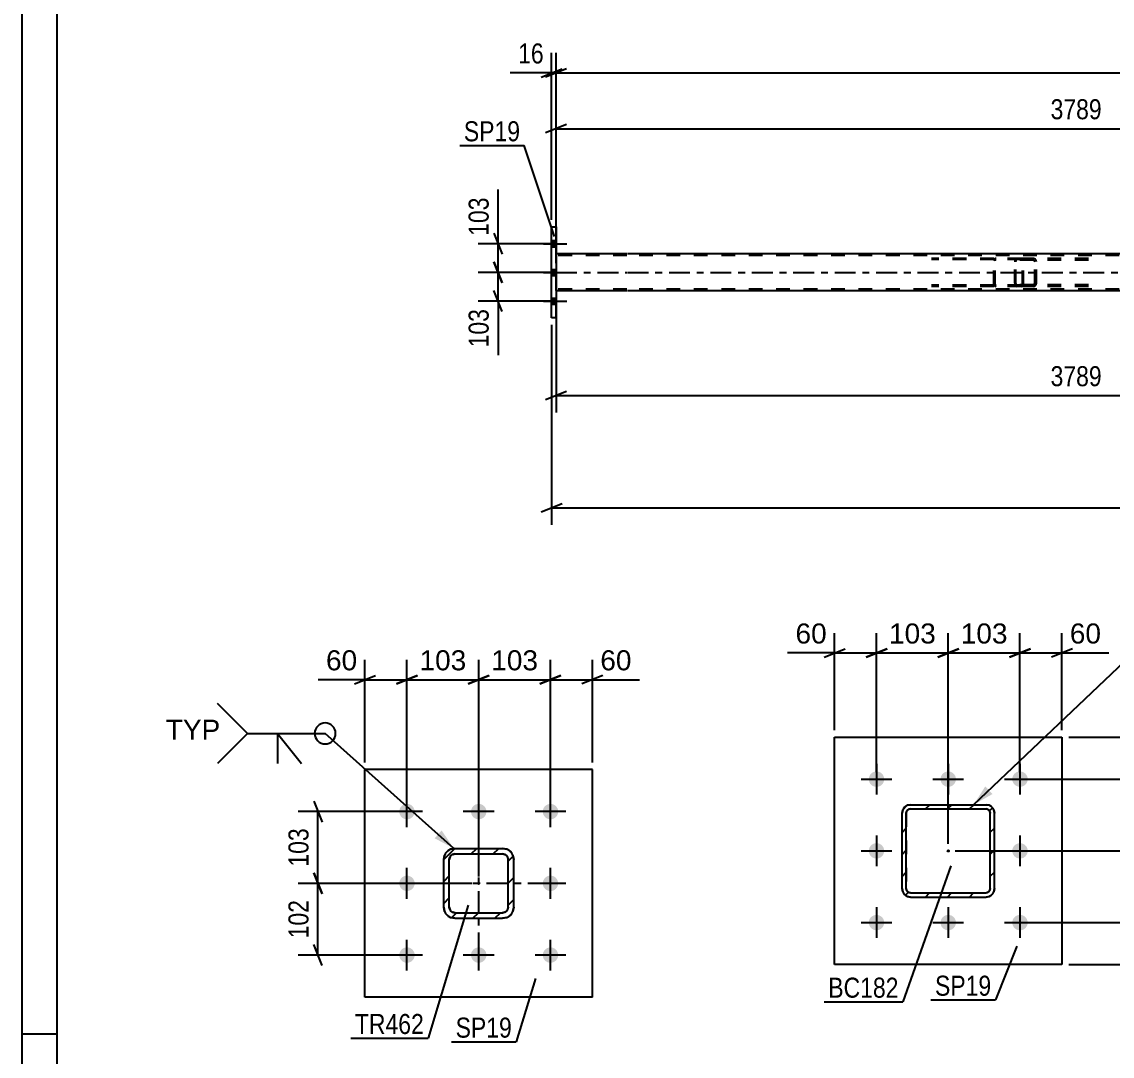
# Model space of a CAD drawing. Header units: millimetres. Extents: x 0 to 841, y 0 to 594.
# Drawn here: x 0 to 155.8, y 145.9 to 293.7 of the extents above; entities that cross this region are included whole.
import ezdxf

# ---------------------------------------------------------------- set-up
doc = ezdxf.new("R2010")
doc.units = ezdxf.units.MM
doc.linetypes.add('DXK_LINE_DOT2', pattern=[3.9198, 1.9599, -1.9599])
doc.linetypes.add('DXK_LINE_DOT3', pattern=[5.9187, 2.979, -0.9799, 0.9799, -0.9799])
doc.styles.add('Arial', font='ARIAL.TTF', dxfattribs={"height": 0.2})
doc.styles.add('Arial Narrow', font='ARIALN.TTF', dxfattribs={"height": 0.2})

# ---------------------------------------------------------------- blocks, each defined once
blk = doc.blocks.new('Unknown-814761001-1137')
at = {"color": 5, "linetype": 'Continuous'}
for p, q in [((0, 594), (0, 0)), ((5, 589), (5, 5)), ((5, 149), (0, 149))]:
    blk.add_line(p, q, dxfattribs=at)
blk = doc.blocks.new('Part-814761001-5898 - 5785')
at = {"color": 2, "linetype": 'Continuous'}
for p, q in [((116.11, 158.96), (116.11, 191.46)), ((116.11, 191.46), (148.61, 191.46)), ((148.61, 191.46), (148.61, 158.96)), ((148.61, 158.96), (116.11, 158.96))]:
    blk.add_line(p, q, dxfattribs=at)
blk = doc.blocks.new('Part-814761001-5799 - 5785')
at = {"linetype": 'Continuous'}
h = blk.add_hatch(dxfattribs=at)
h.set_pattern_fill('', scale=0.7, style=0, pattern_type=0)
h.set_pattern_definition([(45, (126.499, 181.7193), (-1.57154, 1.57154), [])])
h.paths.add_polyline_path([(126.96, 181.81), (126.5, 181.72), (126.11, 181.46), (125.85, 181.07), (125.76, 180.61), (125.76, 169.81), (125.85, 169.35), (126.11, 168.96), (126.5, 168.7), (126.96, 168.61), (137.76, 168.61), (138.22, 168.7), (138.61, 168.96), (138.87, 169.35), (138.96, 169.81), (138.96, 180.61), (138.87, 181.07), (138.61, 181.46), (138.22, 181.72), (137.76, 181.81)])
h.paths.add_polyline_path([(137.76, 181.21), (137.99, 181.16), (138.18, 181.03), (138.31, 180.84), (138.36, 180.61), (138.36, 169.81), (138.31, 169.58), (138.18, 169.39), (137.99, 169.26), (137.76, 169.21), (126.96, 169.21), (126.73, 169.26), (126.53, 169.39), (126.4, 169.58), (126.36, 169.81), (126.36, 180.61), (126.4, 180.84), (126.53, 181.03), (126.73, 181.16), (126.96, 181.21)])
blk.add_hatch(color=246, dxfattribs=at).paths.add_polyline_path([(132.36, 175.11, -1), (132.36, 175.31, -1)])
at = {"color": 7, "linetype": 'DXK_LINE_DOT2'}
for p, q in [((125.76, 180.61), (125.85, 181.07)), ((126.4, 180.84), (126.36, 180.61)), ((126.53, 181.03), (126.4, 180.84)), ((126.5, 181.72), (126.96, 181.81)), ((126.73, 181.16), (126.53, 181.03)), ((126.96, 181.21), (126.73, 181.16)), ((126.96, 181.81), (137.76, 181.81)), ((126.96, 181.21), (137.76, 181.21)), ((137.76, 181.81), (138.22, 181.72)), ((137.99, 181.16), (137.76, 181.21)), ((138.18, 181.03), (137.99, 181.16)), ((138.31, 180.84), (138.18, 181.03)), ((138.36, 180.61), (138.31, 180.84)), ((138.87, 181.07), (138.96, 180.61)), ((125.76, 169.81), (125.76, 180.61)), ((126.36, 180.61), (126.36, 169.81)), ((138.36, 169.81), (138.36, 180.61)), ((138.96, 169.81), (138.96, 180.61)), ((125.85, 169.35), (125.76, 169.81)), ((126.36, 169.81), (126.4, 169.58)), ((138.31, 169.58), (138.36, 169.81)), ((138.96, 169.81), (138.87, 169.35)), ((126.4, 169.58), (126.53, 169.39)), ((126.96, 168.61), (126.5, 168.7)), ((126.53, 169.39), (126.73, 169.26)), ((126.73, 169.26), (126.96, 169.21)), ((126.96, 169.21), (137.76, 169.21)), ((126.96, 168.61), (137.76, 168.61)), ((137.76, 169.21), (137.99, 169.26)), ((138.22, 168.7), (137.76, 168.61)), ((137.99, 169.26), (138.18, 169.39)), ((138.18, 169.39), (138.31, 169.58))]:
    blk.add_line(p, q, dxfattribs=at)
at = {"color": 2, "linetype": 'Continuous'}
for p, q in [((125.85, 181.07), (125.76, 180.61)), ((126.36, 180.61), (126.4, 180.84)), ((126.4, 180.84), (126.53, 181.03)), ((126.96, 181.81), (126.5, 181.72)), ((126.53, 181.03), (126.73, 181.16)), ((126.73, 181.16), (126.96, 181.21)), ((126.96, 181.81), (137.76, 181.81)), ((126.96, 181.21), (137.76, 181.21)), ((138.22, 181.72), (137.76, 181.81)), ((137.76, 181.21), (137.99, 181.16)), ((137.99, 181.16), (138.18, 181.03)), ((138.18, 181.03), (138.31, 180.84)), ((138.31, 180.84), (138.36, 180.61)), ((138.96, 180.61), (138.87, 181.07)), ((125.76, 169.81), (125.76, 180.61)), ((126.36, 169.81), (126.36, 180.61)), ((138.36, 169.81), (138.36, 180.61)), ((138.96, 169.81), (138.96, 180.61)), ((125.76, 169.81), (125.85, 169.35)), ((126.4, 169.58), (126.36, 169.81)), ((138.36, 169.81), (138.31, 169.58)), ((138.87, 169.35), (138.96, 169.81)), ((126.53, 169.39), (126.4, 169.58)), ((126.5, 168.7), (126.96, 168.61)), ((126.73, 169.26), (126.53, 169.39)), ((126.96, 169.21), (126.73, 169.26)), ((126.96, 169.21), (137.76, 169.21)), ((126.96, 168.61), (137.76, 168.61)), ((137.99, 169.26), (137.76, 169.21)), ((137.76, 168.61), (138.22, 168.7)), ((138.18, 169.39), (137.99, 169.26)), ((138.31, 169.58), (138.18, 169.39))]:
    blk.add_line(p, q, dxfattribs=at)
at = {"color": 7, "linetype": 'DXK_LINE_DOT3'}
blk.add_line((132.36, 175.21), (132.36, 175.21), dxfattribs=at)
at = {"color": 246, "linetype": 'DXK_LINE_DOT2'}
blk.add_line((132.36, 175.21), (132.36, 175.21), dxfattribs=at)
at = {"color": 246, "linetype": 'Continuous'}
blk.add_circle((132.36, 175.21), 0.1, dxfattribs=at)
at = {"color": 7, "linetype": 'DXK_LINE_DOT2'}
for centre, start, end in [((126.96, 180.61), 112.5, 157.5), ((137.76, 180.61), 22.5, 67.5), ((126.96, 169.81), 202.5, 247.5), ((137.76, 169.81), 292.5, 337.5)]:
    blk.add_arc(centre, 1.2, start, end, dxfattribs=at)
at = {"color": 2, "linetype": 'Continuous'}
for centre, start, end in [((126.96, 180.61), 112.5, 157.5), ((137.76, 180.61), 22.5, 67.5), ((126.96, 169.81), 202.5, 247.5), ((137.76, 169.81), 292.5, 337.5)]:
    blk.add_arc(centre, 1.2, start, end, dxfattribs=at)
blk = doc.blocks.new('Bolt-814761001-5791 - 5785')
at = {"linetype": 'Continuous'}
for points in [[(122.11, 186.56, -1), (122.11, 184.36, -1)], [(132.36, 186.56, -1), (132.36, 184.36, -1)], [(142.61, 186.56, -1), (142.61, 184.36, -1)], [(122.11, 176.31, -1), (122.11, 174.11, -1)], [(142.61, 176.31, -1), (142.61, 174.11, -1)], [(122.11, 166.06, -1), (122.11, 163.86, -1)], [(132.36, 166.06, -1), (132.36, 163.86, -1)], [(142.61, 166.06, -1), (142.61, 163.86, -1)]]:
    blk.add_hatch(color=1, dxfattribs=at).paths.add_polyline_path(points)
at = {"color": 1, "linetype": 'Continuous'}
for p, q in [((122.11, 187.66), (122.11, 183.26)), ((132.36, 187.66), (132.36, 183.26)), ((142.61, 187.66), (142.61, 183.26)), ((119.91, 185.46), (124.31, 185.46)), ((130.16, 185.46), (134.56, 185.46)), ((140.41, 185.46), (144.81, 185.46)), ((122.11, 177.41), (122.11, 173.01)), ((142.61, 177.41), (142.61, 173.01)), ((119.91, 175.21), (124.31, 175.21)), ((140.41, 175.21), (144.81, 175.21)), ((122.11, 167.16), (122.11, 162.76)), ((132.36, 167.16), (132.36, 162.76)), ((142.61, 167.16), (142.61, 162.76)), ((119.91, 164.96), (124.31, 164.96)), ((130.16, 164.96), (134.56, 164.96)), ((140.41, 164.96), (144.81, 164.96))]:
    blk.add_line(p, q, dxfattribs=at)
blk = doc.blocks.new('Part-814761001-4959 - 4920')
at = {"color": 2, "linetype": 'Continuous'}
for p, q in [((75.69, 251.37), (75.69, 264.37)), ((75.69, 264.37), (76.33, 264.37)), ((76.33, 264.37), (76.33, 251.37)), ((76.33, 251.37), (75.69, 251.37))]:
    blk.add_line(p, q, dxfattribs=at)
at = {"color": 7, "linetype": 'DXK_LINE_DOT2'}
for p, q in [((75.69, 251.37), (75.69, 264.37)), ((76.33, 251.37), (76.33, 264.37))]:
    blk.add_line(p, q, dxfattribs=at)
blk = doc.blocks.new('Part-814761001-4960 - 4920')
at = {"color": 7, "linetype": 'DXK_LINE_DOT2'}
for p, q in [((142.79, 259.87), (129.95, 259.87)), ((142.79, 259.71), (129.95, 259.71)), ((138.9, 259.67), (138.87, 259.55)), ((138.87, 256.19), (138.87, 259.55)), ((139.04, 259.55), (139.06, 259.61)), ((139.04, 256.19), (139.04, 259.55)), ((139.06, 259.61), (139.09, 259.66)), ((139.21, 259.87), (139.08, 259.85)), ((139.09, 259.66), (139.15, 259.7)), ((139.15, 259.7), (139.21, 259.71)), ((142.92, 259.85), (142.79, 259.87)), ((142.79, 259.71), (142.85, 259.7)), ((142.85, 259.7), (142.91, 259.66)), ((142.91, 259.66), (142.95, 259.61)), ((142.95, 259.61), (142.96, 259.55)), ((142.96, 256.19), (142.96, 259.55)), ((143.13, 259.55), (143.1, 259.67)), ((143.13, 256.19), (143.13, 259.55)), ((142.79, 256.03), (129.95, 256.03)), ((142.79, 255.87), (129.95, 255.87)), ((138.87, 256.19), (138.9, 256.07)), ((139.06, 256.13), (139.04, 256.19)), ((139.09, 256.08), (139.06, 256.13)), ((139.08, 255.9), (139.21, 255.87)), ((139.15, 256.04), (139.09, 256.08)), ((139.21, 256.03), (139.15, 256.04)), ((142.85, 256.04), (142.79, 256.03)), ((142.79, 255.87), (142.92, 255.9)), ((142.91, 256.08), (142.85, 256.04)), ((142.95, 256.13), (142.91, 256.08)), ((142.96, 256.19), (142.95, 256.13)), ((143.1, 256.07), (143.13, 256.19))]:
    blk.add_line(p, q, dxfattribs=at)
for centre, start, end in [((139.2, 259.54), 110.7583, 155.68), ((142.8, 259.54), 24.32, 69.2417), ((139.2, 256.21), 204.32, 249.2417), ((142.8, 256.21), 290.7583, 335.68)]:
    blk.add_arc(centre, 0.331, start, end, dxfattribs=at)
blk = doc.blocks.new('Part-814761001-4965 - 4920')
at = {"color": 7, "linetype": 'DXK_LINE_DOT2'}
for p, q in [((141.89, 259.58), (141.87, 259.39)), ((141.87, 256.35), (141.87, 259.39)), ((141.95, 259.73), (141.89, 259.58)), ((142.03, 259.83), (141.95, 259.73)), ((142, 259.39), (142.01, 259.48)), ((142, 256.35), (142, 259.39)), ((142.01, 259.48), (142.04, 259.56)), ((142.14, 259.87), (142.03, 259.83)), ((142.04, 259.56), (142.09, 259.61)), ((142.09, 259.61), (142.14, 259.63)), ((152.41, 259.87), (142.14, 259.87)), ((152.41, 259.63), (142.14, 259.63)), ((143.13, 259.63), (143.13, 259.87)), ((144.66, 259.83), (144.47, 259.87)), ((144.47, 259.63), (144.57, 259.61)), ((144.57, 259.61), (144.65, 259.56)), ((144.65, 259.56), (144.7, 259.48)), ((144.7, 259.48), (144.72, 259.39)), ((144.72, 256.35), (144.72, 259.39)), ((144.97, 259.39), (144.94, 259.58)), ((144.97, 256.35), (144.97, 259.39)), ((141.87, 256.35), (141.89, 256.17)), ((141.89, 256.17), (141.95, 256.01)), ((141.95, 256.01), (142.03, 255.91)), ((142.01, 256.26), (142, 256.35)), ((142.04, 256.18), (142.01, 256.26)), ((142.03, 255.91), (142.14, 255.87)), ((142.09, 256.13), (142.04, 256.18)), ((142.14, 256.11), (142.09, 256.13)), ((152.41, 256.11), (142.14, 256.11)), ((152.41, 255.87), (142.14, 255.87)), ((143.13, 255.87), (143.13, 256.11)), ((144.57, 256.13), (144.47, 256.11)), ((144.47, 255.87), (144.66, 255.91)), ((144.65, 256.18), (144.57, 256.13)), ((144.7, 256.26), (144.65, 256.18)), ((144.72, 256.35), (144.7, 256.26)), ((144.94, 256.17), (144.97, 256.35))]:
    blk.add_line(p, q, dxfattribs=at)
for centre, start, end in [((144.49, 259.38), 23.8494, 68.8059), ((144.49, 256.37), 291.1941, 336.1506)]:
    blk.add_arc(centre, 0.492, start, end, dxfattribs=at)
blk = doc.blocks.new('Part-814761001-4971 - 4920')
at = {"color": 2, "linetype": 'Continuous'}
for p, q in [((86.45, 260.51), (76.33, 260.51)), ((224.15, 260.51), (86.55, 260.51)), ((86.45, 255.23), (76.33, 255.23)), ((224.15, 255.23), (86.55, 255.23))]:
    blk.add_line(p, q, dxfattribs=at)
at = {"color": 7, "linetype": 'DXK_LINE_DOT2'}
for p, q in [((76.33, 260.51), (76.33, 255.23)), ((86.45, 260.27), (76.33, 260.27)), ((748.67, 260.27), (86.55, 260.27)), ((86.45, 255.47), (76.33, 255.47)), ((748.67, 255.47), (86.55, 255.47))]:
    blk.add_line(p, q, dxfattribs=at)
at = {"color": 7, "linetype": 'DXK_LINE_DOT3'}
for p, q in [((76.33, 257.87), (86.45, 257.87)), ((86.55, 257.87), (748.67, 257.87))]:
    blk.add_line(p, q, dxfattribs=at)
blk = doc.blocks.new('Bolt-814761001-4972 - 4920')
at = {"linetype": 'Continuous'}
for points in [[(75.69, 262.41), (75.69, 261.53), (76.33, 261.53), (76.33, 262.41)], [(75.69, 262.41), (75.69, 261.53), (76.33, 261.53), (76.33, 262.41)], [(75.69, 262.41), (75.69, 261.53), (76.33, 261.53), (76.33, 262.41)], [(75.69, 258.31), (75.69, 257.43), (76.33, 257.43), (76.33, 258.31)], [(75.69, 258.31), (75.69, 257.43), (76.33, 257.43), (76.33, 258.31)], [(75.69, 254.21), (75.69, 253.33), (76.33, 253.33), (76.33, 254.21)], [(75.69, 254.21), (75.69, 253.33), (76.33, 253.33), (76.33, 254.21)], [(75.69, 254.21), (75.69, 253.33), (76.33, 253.33), (76.33, 254.21)]]:
    blk.add_hatch(color=1, dxfattribs=at).paths.add_polyline_path(points)
at = {"color": 1, "linetype": 'Continuous'}
for p, q in [((74.53, 261.97), (77.85, 261.97)), ((74.53, 261.97), (77.85, 261.97)), ((74.53, 261.97), (77.85, 261.97)), ((75.69, 262.41), (76.33, 262.41)), ((75.69, 262.41), (76.33, 262.41)), ((75.69, 262.41), (76.33, 262.41)), ((75.69, 261.53), (76.33, 261.53)), ((75.69, 261.53), (76.33, 261.53)), ((75.69, 261.53), (76.33, 261.53)), ((74.53, 257.87), (77.85, 257.87)), ((74.53, 257.87), (77.85, 257.87)), ((75.69, 258.31), (76.33, 258.31)), ((75.69, 258.31), (76.33, 258.31)), ((75.69, 257.43), (76.33, 257.43)), ((75.69, 257.43), (76.33, 257.43)), ((75.69, 254.21), (76.33, 254.21)), ((75.69, 254.21), (76.33, 254.21)), ((75.69, 254.21), (76.33, 254.21)), ((74.53, 253.77), (77.85, 253.77)), ((74.53, 253.77), (77.85, 253.77)), ((74.53, 253.77), (77.85, 253.77)), ((75.69, 253.33), (76.33, 253.33)), ((75.69, 253.33), (76.33, 253.33)), ((75.69, 253.33), (76.33, 253.33))]:
    blk.add_line(p, q, dxfattribs=at)
blk = doc.blocks.new('Bolt-814761001-5576 - 5475')
at = {"linetype": 'Continuous'}
for points in [[(55.03, 179.72, -1), (55.03, 181.92, -1)], [(65.28, 179.72, -1), (65.28, 181.92, -1)], [(75.53, 179.72, -1), (75.53, 181.92, -1)], [(55.03, 169.47, -1), (55.03, 171.67, -1)], [(75.53, 169.47, -1), (75.53, 171.67, -1)], [(55.03, 159.22, -1), (55.03, 161.42, -1)], [(65.28, 159.22, -1), (65.28, 161.42, -1)], [(75.53, 159.22, -1), (75.53, 161.42, -1)]]:
    blk.add_hatch(color=1, dxfattribs=at).paths.add_polyline_path(points)
at = {"color": 1, "linetype": 'Continuous'}
for p, q in [((55.03, 178.62), (55.03, 183.02)), ((65.28, 178.62), (65.28, 183.02)), ((75.53, 178.62), (75.53, 183.02)), ((57.23, 180.82), (52.83, 180.82)), ((67.48, 180.82), (63.08, 180.82)), ((77.73, 180.82), (73.33, 180.82)), ((55.03, 168.37), (55.03, 172.77)), ((75.53, 168.37), (75.53, 172.77)), ((57.23, 170.57), (52.83, 170.57)), ((77.73, 170.57), (73.33, 170.57)), ((55.03, 158.12), (55.03, 162.52)), ((65.28, 158.12), (65.28, 162.52)), ((75.53, 158.12), (75.53, 162.52)), ((57.23, 160.32), (52.83, 160.32)), ((67.48, 160.32), (63.08, 160.32)), ((77.73, 160.32), (73.33, 160.32))]:
    blk.add_line(p, q, dxfattribs=at)
blk = doc.blocks.new('Part-814761001-5613 - 5475')
at = {"linetype": 'Continuous'}
h = blk.add_hatch(dxfattribs=at)
h.set_pattern_fill('', scale=0.7, style=0, pattern_type=0)
h.set_pattern_definition([(45, (61.8792, 175.5722), (-1.57154, 1.57154), [])])
h.paths.add_polyline_path([(68.68, 175.57), (61.88, 175.57), (61.27, 175.45), (60.75, 175.1), (60.4, 174.58), (60.28, 173.97), (60.28, 167.17), (60.4, 166.56), (60.75, 166.04), (61.27, 165.69), (61.88, 165.57), (68.68, 165.57), (69.29, 165.69), (69.81, 166.04), (70.16, 166.56), (70.28, 167.17), (70.28, 173.97), (70.16, 174.58), (69.81, 175.1), (69.29, 175.45)])
h.paths.add_polyline_path([(69.42, 174.28), (69.48, 173.97), (69.48, 167.17), (69.42, 166.87), (69.24, 166.61), (68.99, 166.43), (68.68, 166.37), (61.88, 166.37), (61.57, 166.43), (61.31, 166.61), (61.14, 166.87), (61.08, 167.17), (61.08, 173.97), (61.14, 174.28), (61.31, 174.54), (61.57, 174.71), (61.88, 174.77), (68.68, 174.77), (68.99, 174.71), (69.24, 174.54)])
blk.add_hatch(color=30, dxfattribs=at).paths.add_polyline_path([(65.28, 170.47, -1), (65.28, 170.67, -1)])
at = {"color": 7, "linetype": 'DXK_LINE_DOT3'}
for p, q in [((65.28, 160.57), (65.28, 180.57)), ((75.28, 170.57), (55.28, 170.57))]:
    blk.add_line(p, q, dxfattribs=at)
at = {"color": 7, "linetype": 'DXK_LINE_DOT2'}
for p, q in [((60.28, 173.97), (60.4, 174.58)), ((61.27, 175.45), (61.88, 175.57)), ((61.88, 174.77), (61.57, 174.71)), ((61.88, 175.57), (68.68, 175.57)), ((61.88, 174.77), (68.68, 174.77)), ((68.68, 175.57), (69.29, 175.45)), ((68.99, 174.71), (68.68, 174.77)), ((70.16, 174.58), (70.28, 173.97)), ((60.28, 167.17), (60.28, 173.97)), ((61.14, 174.28), (61.08, 173.97)), ((61.08, 167.17), (61.08, 173.97)), ((69.48, 173.97), (69.42, 174.28)), ((69.48, 167.17), (69.48, 173.97)), ((70.28, 167.17), (70.28, 173.97)), ((60.4, 166.56), (60.28, 167.17)), ((61.08, 167.17), (61.14, 166.87)), ((69.42, 166.87), (69.48, 167.17)), ((70.28, 167.17), (70.16, 166.56)), ((61.88, 165.57), (61.27, 165.69)), ((61.57, 166.43), (61.88, 166.37)), ((61.88, 166.37), (68.68, 166.37)), ((61.88, 165.57), (68.68, 165.57)), ((68.68, 166.37), (68.99, 166.43)), ((69.29, 165.69), (68.68, 165.57))]:
    blk.add_line(p, q, dxfattribs=at)
at = {"color": 2, "linetype": 'Continuous'}
for p, q in [((60.4, 174.58), (60.28, 173.97)), ((61.88, 175.57), (61.27, 175.45)), ((61.57, 174.71), (61.88, 174.77)), ((61.88, 175.57), (68.68, 175.57)), ((61.88, 174.77), (68.68, 174.77)), ((69.29, 175.45), (68.68, 175.57)), ((68.68, 174.77), (68.99, 174.71)), ((70.28, 173.97), (70.16, 174.58)), ((60.28, 167.17), (60.28, 173.97)), ((61.08, 173.97), (61.14, 174.28)), ((61.08, 167.17), (61.08, 173.97)), ((69.42, 174.28), (69.48, 173.97)), ((69.48, 167.17), (69.48, 173.97)), ((70.28, 167.17), (70.28, 173.97)), ((60.28, 167.17), (60.4, 166.56)), ((61.14, 166.87), (61.08, 167.17)), ((69.48, 167.17), (69.42, 166.87)), ((70.16, 166.56), (70.28, 167.17)), ((61.27, 165.69), (61.88, 165.57)), ((61.88, 166.37), (61.57, 166.43)), ((61.88, 166.37), (68.68, 166.37)), ((61.88, 165.57), (68.68, 165.57)), ((68.99, 166.43), (68.68, 166.37)), ((68.68, 165.57), (69.29, 165.69))]:
    blk.add_line(p, q, dxfattribs=at)
at = {"color": 30, "linetype": 'DXK_LINE_DOT3'}
blk.add_line((65.28, 170.57), (65.28, 170.57), dxfattribs=at)
at = {"color": 30, "linetype": 'Continuous'}
blk.add_circle((65.28, 170.57), 0.1, dxfattribs=at)
at = {"color": 7, "linetype": 'DXK_LINE_DOT2'}
for centre, radius, start, end in [((61.88, 173.97), 1.6, 112.5, 157.5), ((61.88, 173.97), 0.8, 112.5, 157.5), ((68.68, 173.97), 0.8, 22.5, 67.5), ((68.68, 173.97), 1.6, 22.5, 67.5), ((61.88, 167.17), 0.8, 202.5, 247.5), ((68.68, 167.17), 0.8, 292.5, 337.5), ((61.88, 167.17), 1.6, 202.5, 247.5), ((68.68, 167.17), 1.6, 292.5, 337.5)]:
    blk.add_arc(centre, radius, start, end, dxfattribs=at)
at = {"color": 2, "linetype": 'Continuous'}
for centre, radius, start, end in [((61.88, 173.97), 1.6, 112.5, 157.5), ((61.88, 173.97), 0.8, 112.5, 157.5), ((68.68, 173.97), 0.8, 22.5, 67.5), ((68.68, 173.97), 1.6, 22.5, 67.5), ((61.88, 167.17), 0.8, 202.5, 247.5), ((68.68, 167.17), 0.8, 292.5, 337.5), ((61.88, 167.17), 1.6, 202.5, 247.5), ((68.68, 167.17), 1.6, 292.5, 337.5)]:
    blk.add_arc(centre, radius, start, end, dxfattribs=at)
blk = doc.blocks.new('Part-814761001-5619 - 5475')
at = {"color": 2, "linetype": 'Continuous'}
for p, q in [((81.53, 186.82), (49.03, 186.82)), ((49.03, 154.32), (49.03, 186.82)), ((81.53, 154.32), (81.53, 186.82)), ((81.53, 154.32), (49.03, 154.32))]:
    blk.add_line(p, q, dxfattribs=at)
blk = doc.blocks.new('StraightDimension-814761001-6022 - 5785')
at = {"color": 7, "linetype": 'Continuous'}
for p, q in [((122.11, 186.46), (122.11, 206.34)), ((132.36, 176.21), (132.36, 206.34)), ((120.61, 202.89), (123.61, 204.09)), ((133.86, 204.09), (130.86, 202.89)), ((122.11, 203.49), (132.36, 203.49))]:
    blk.add_line(p, q, dxfattribs=at)
at = {"color": 0}
blk.add_wipeout([(131.17, 204.24), (131.17, 208.44), (123.3, 208.44), (123.3, 204.24)], dxfattribs=at)
at = {"color": 3, "style": 'Arial'}
blk.add_text('103', height=2.865, dxfattribs=at).set_placement((123.9, 204.84))
blk = doc.blocks.new('StraightDimension-814761001-5967 - 5785')
at = {"color": 7, "linetype": 'Continuous'}
for p, q in [((161.4, 166.46), (162.6, 163.46)), ((143.61, 164.96), (164.4, 164.96)), ((162, 158.96), (162, 164.96)), ((162.6, 157.46), (161.4, 160.46)), ((149.61, 158.96), (164.4, 158.96))]:
    blk.add_line(p, q, dxfattribs=at)
at = {"color": 0}
blk.add_wipeout([(161.25, 158.44), (157.05, 158.44), (157.05, 152.79), (161.25, 152.79)], dxfattribs=at)
at = {"color": 7, "linetype": 'Continuous'}
blk.add_line((162, 158.96), (162, 152.26), dxfattribs=at)
blk.add_line((162, 158.96), (162, 152.26), dxfattribs=at)
at = {"color": 3, "style": 'Arial'}
blk.add_text('60', height=2.865, rotation=90.0002, dxfattribs=at).set_placement((160.65, 153.39))
blk = doc.blocks.new('StraightDimension-814761001-5977 - 5785')
at = {"color": 7, "linetype": 'Continuous'}
for p, q in [((161.4, 176.71), (162.6, 173.71)), ((133.36, 175.21), (164.4, 175.21)), ((162, 164.96), (162, 175.21)), ((162.6, 163.46), (161.4, 166.46)), ((143.61, 164.96), (164.4, 164.96))]:
    blk.add_line(p, q, dxfattribs=at)
at = {"color": 0}
blk.add_wipeout([(161.25, 174.02), (157.05, 174.02), (157.05, 166.15), (161.25, 166.15)], dxfattribs=at)
at = {"color": 3, "style": 'Arial'}
blk.add_text('103', height=2.865, rotation=90.0002, dxfattribs=at).set_placement((160.65, 166.75))
blk = doc.blocks.new('StraightDimension-814761001-5985 - 5785')
at = {"color": 7, "linetype": 'Continuous'}
for p, q in [((161.4, 192.96), (162.6, 189.96)), ((149.61, 191.46), (164.4, 191.46)), ((162, 185.46), (162, 191.46)), ((162.6, 183.96), (161.4, 186.96)), ((143.61, 185.46), (164.4, 185.46))]:
    blk.add_line(p, q, dxfattribs=at)
at = {"color": 0}
blk.add_wipeout([(161.25, 197.63), (157.05, 197.63), (157.05, 191.99), (161.25, 191.99)], dxfattribs=at)
at = {"color": 7, "linetype": 'Continuous'}
blk.add_line((162, 191.46), (162, 198.16), dxfattribs=at)
blk.add_line((162, 191.46), (162, 198.16), dxfattribs=at)
at = {"color": 3, "style": 'Arial'}
blk.add_text('60', height=2.865, rotation=90.0002, dxfattribs=at).set_placement((160.65, 192.59))
blk = doc.blocks.new('StraightDimension-814761001-5995 - 5785')
at = {"color": 7, "linetype": 'Continuous'}
for p, q in [((161.4, 186.96), (162.6, 183.96)), ((143.61, 185.46), (164.4, 185.46)), ((162, 175.21), (162, 185.46)), ((162.6, 173.71), (161.4, 176.71)), ((133.36, 175.21), (164.4, 175.21))]:
    blk.add_line(p, q, dxfattribs=at)
at = {"color": 0}
blk.add_wipeout([(161.25, 184.27), (157.05, 184.27), (157.05, 176.4), (161.25, 176.4)], dxfattribs=at)
at = {"color": 3, "style": 'Arial'}
blk.add_text('103', height=2.865, rotation=90.0002, dxfattribs=at).set_placement((160.65, 177))
blk = doc.blocks.new('StraightDimension-814761001-6004 - 5785')
at = {"color": 7, "linetype": 'Continuous'}
for p, q in [((142.61, 186.46), (142.61, 206.34)), ((148.61, 192.46), (148.61, 206.34)), ((141.11, 202.89), (144.11, 204.09)), ((150.11, 204.09), (147.11, 202.89)), ((142.61, 203.49), (148.61, 203.49))]:
    blk.add_line(p, q, dxfattribs=at)
at = {"color": 0}
blk.add_wipeout([(154.78, 204.24), (154.78, 208.44), (149.13, 208.44), (149.13, 204.24)], dxfattribs=at)
at = {"color": 7, "linetype": 'Continuous'}
blk.add_line((148.61, 203.49), (155.31, 203.49), dxfattribs=at)
blk.add_line((148.61, 203.49), (155.31, 203.49), dxfattribs=at)
at = {"color": 3, "style": 'Arial'}
blk.add_text('60', height=2.865, dxfattribs=at).set_placement((149.73, 204.84))
blk = doc.blocks.new('StraightDimension-814761001-6014 - 5785')
at = {"color": 7, "linetype": 'Continuous'}
for p, q in [((132.36, 176.21), (132.36, 206.34)), ((142.61, 186.46), (142.61, 206.34)), ((130.86, 202.89), (133.86, 204.09)), ((144.11, 204.09), (141.11, 202.89)), ((132.36, 203.49), (142.61, 203.49))]:
    blk.add_line(p, q, dxfattribs=at)
at = {"color": 0}
blk.add_wipeout([(141.42, 204.24), (141.42, 208.44), (133.55, 208.44), (133.55, 204.24)], dxfattribs=at)
at = {"color": 3, "style": 'Arial'}
blk.add_text('103', height=2.865, dxfattribs=at).set_placement((134.15, 204.84))
blk = doc.blocks.new('StraightDimension-814761001-6030 - 5785')
at = {"color": 7, "linetype": 'Continuous'}
for p, q in [((116.11, 192.46), (116.11, 206.34)), ((122.11, 186.46), (122.11, 206.34)), ((114.61, 202.89), (117.61, 204.09)), ((123.61, 204.09), (120.61, 202.89)), ((116.11, 203.49), (122.11, 203.49))]:
    blk.add_line(p, q, dxfattribs=at)
at = {"color": 0}
blk.add_wipeout([(115.58, 204.24), (115.58, 208.44), (109.94, 208.44), (109.94, 204.24)], dxfattribs=at)
at = {"color": 7, "linetype": 'Continuous'}
blk.add_line((116.11, 203.49), (109.41, 203.49), dxfattribs=at)
blk.add_line((116.11, 203.49), (109.41, 203.49), dxfattribs=at)
at = {"color": 3, "style": 'Arial'}
blk.add_text('60', height=2.865, dxfattribs=at).set_placement((110.54, 204.84))
blk = doc.blocks.new('StraightDimension-814761001-7338 - 4920')
at = {"color": 7, "linetype": 'Continuous'}
for p, q in [((67.45, 263.47), (68.65, 260.47)), ((76.09, 261.97), (65.2, 261.97)), ((68.05, 257.87), (68.05, 261.97)), ((68.65, 256.37), (67.45, 259.37)), ((76.09, 257.87), (65.2, 257.87))]:
    blk.add_line(p, q, dxfattribs=at)
at = {"color": 0}
blk.add_wipeout([(67.3, 269.18), (63.1, 269.18), (63.1, 262.5), (67.3, 262.5)], dxfattribs=at)
at = {"color": 7, "linetype": 'Continuous'}
blk.add_line((68.05, 261.97), (68.05, 269.71), dxfattribs=at)
blk.add_line((68.05, 261.97), (68.05, 269.71), dxfattribs=at)
at = {"color": 3, "style": 'Arial Narrow'}
blk.add_text('103', height=2.863, rotation=90.0002, dxfattribs=at).set_placement((66.7, 263.1))
blk = doc.blocks.new('StraightDimension-814761001-5310 - 4920')
at = {"color": 7, "linetype": 'Continuous'}
for p, q in [((75.69, 250.37), (75.69, 221.82)), ((77.19, 224.82), (74.19, 223.62)), ((75.69, 224.22), (759.53, 224.22))]:
    blk.add_line(p, q, dxfattribs=at)
blk = doc.blocks.new('StraightDimension-814761001-5328 - 4920')
at = {"color": 7, "linetype": 'Continuous'}
for p, q in [((76.33, 254.71), (76.33, 237.86)), ((224.95, 246.63), (224.95, 237.86)), ((77.83, 240.86), (74.83, 239.66)), ((76.33, 240.26), (224.95, 240.26)), ((223.45, 239.66), (226.45, 240.86))]:
    blk.add_line(p, q, dxfattribs=at)
at = {"color": 0}
blk.add_wipeout([(154.9, 241.01), (154.9, 245.21), (146.38, 245.21), (146.38, 241.01)], dxfattribs=at)
at = {"color": 3, "style": 'Arial Narrow'}
blk.add_text('3789', height=2.863, dxfattribs=at).set_placement((146.98, 241.61))
blk = doc.blocks.new('StraightDimension-814761001-5357 - 4920')
at = {"color": 7, "linetype": 'Continuous'}
for p, q in [((75.69, 265.37), (75.69, 289.23)), ((76.33, 265.37), (76.33, 289.23)), ((74.19, 285.78), (77.19, 286.98)), ((77.83, 286.98), (74.83, 285.78)), ((75.69, 286.38), (76.33, 286.38))]:
    blk.add_line(p, q, dxfattribs=at)
at = {"color": 0}
blk.add_wipeout([(75.17, 287.13), (75.17, 291.33), (70.31, 291.33), (70.31, 287.13)], dxfattribs=at)
at = {"color": 7, "linetype": 'Continuous'}
blk.add_line((75.69, 286.38), (69.79, 286.38), dxfattribs=at)
blk.add_line((75.69, 286.38), (69.79, 286.38), dxfattribs=at)
at = {"color": 3, "style": 'Arial Narrow'}
blk.add_text('16', height=2.863, dxfattribs=at).set_placement((70.91, 287.73))
blk = doc.blocks.new('StraightDimension-814761001-5367 - 4920')
at = {"color": 7, "linetype": 'Continuous'}
for p, q in [((76.33, 265.37), (76.33, 289.23)), ((77.83, 286.98), (74.83, 285.78)), ((76.33, 286.38), (758.89, 286.38))]:
    blk.add_line(p, q, dxfattribs=at)
blk = doc.blocks.new('StraightDimension-814761001-5416 - 4920')
at = {"color": 7, "linetype": 'Continuous'}
for p, q in [((76.33, 261.03), (76.33, 281.26)), ((224.95, 261.91), (224.95, 281.26)), ((77.83, 279.01), (74.83, 277.81)), ((223.45, 277.81), (226.45, 279.01)), ((76.33, 278.41), (224.95, 278.41))]:
    blk.add_line(p, q, dxfattribs=at)
at = {"color": 0}
blk.add_wipeout([(154.9, 279.16), (154.9, 283.36), (146.38, 283.36), (146.38, 279.16)], dxfattribs=at)
at = {"color": 3, "style": 'Arial Narrow'}
blk.add_text('3789', height=2.863, dxfattribs=at).set_placement((146.98, 279.76))
blk = doc.blocks.new('StraightDimension-814761001-7336 - 4920')
at = {"color": 7, "linetype": 'Continuous'}
for p, q in [((67.45, 259.37), (68.65, 256.37)), ((76.09, 257.87), (65.2, 257.87)), ((68.05, 253.77), (68.05, 257.87)), ((68.65, 252.27), (67.45, 255.27)), ((76.09, 253.77), (65.2, 253.77))]:
    blk.add_line(p, q, dxfattribs=at)
at = {"color": 0}
blk.add_wipeout([(67.3, 253.25), (63.1, 253.25), (63.1, 246.56), (67.3, 246.56)], dxfattribs=at)
at = {"color": 7, "linetype": 'Continuous'}
blk.add_line((68.05, 253.77), (68.05, 246.04), dxfattribs=at)
blk.add_line((68.05, 253.77), (68.05, 246.04), dxfattribs=at)
at = {"color": 3, "style": 'Arial Narrow'}
blk.add_text('103', height=2.863, rotation=90.0002, dxfattribs=at).set_placement((66.7, 247.16))
blk = doc.blocks.new('StraightDimension-814761001-12413 - 5475')
at = {"color": 7, "linetype": 'Continuous'}
for p, q in [((41.71, 182.32), (42.91, 179.32)), ((54.03, 180.82), (39.46, 180.82)), ((42.31, 170.57), (42.31, 180.82)), ((42.91, 169.07), (41.71, 172.07)), ((64.28, 170.57), (39.46, 170.57))]:
    blk.add_line(p, q, dxfattribs=at)
at = {"color": 0}
blk.add_wipeout([(41.56, 179.04), (37.36, 179.04), (37.36, 172.36), (41.56, 172.36)], dxfattribs=at)
at = {"color": 3, "style": 'Arial Narrow'}
blk.add_text('103', height=2.863, rotation=90.0002, dxfattribs=at).set_placement((40.96, 172.96))
blk = doc.blocks.new('StraightDimension-814761001-5716 - 5475')
at = {"color": 7, "linetype": 'Continuous'}
for p, q in [((49.03, 187.82), (49.03, 202.51)), ((55.03, 181.82), (55.03, 202.51)), ((47.53, 199.06), (50.53, 200.26)), ((49.03, 199.66), (55.03, 199.66)), ((56.53, 200.26), (53.53, 199.06))]:
    blk.add_line(p, q, dxfattribs=at)
at = {"color": 0}
blk.add_wipeout([(48.5, 200.41), (48.5, 204.61), (42.86, 204.61), (42.86, 200.41)], dxfattribs=at)
at = {"color": 7, "linetype": 'Continuous'}
blk.add_line((49.03, 199.66), (42.33, 199.66), dxfattribs=at)
blk.add_line((49.03, 199.66), (42.33, 199.66), dxfattribs=at)
at = {"color": 3, "style": 'Arial'}
blk.add_text('60', height=2.865, dxfattribs=at).set_placement((43.46, 201.01))
blk = doc.blocks.new('StraightDimension-814761001-5726 - 5475')
at = {"color": 7, "linetype": 'Continuous'}
for p, q in [((55.03, 181.82), (55.03, 202.51)), ((65.28, 171.57), (65.28, 202.51)), ((53.53, 199.06), (56.53, 200.26)), ((55.03, 199.66), (65.28, 199.66)), ((66.78, 200.26), (63.78, 199.06))]:
    blk.add_line(p, q, dxfattribs=at)
at = {"color": 0}
blk.add_wipeout([(64.09, 200.41), (64.09, 204.61), (56.22, 204.61), (56.22, 200.41)], dxfattribs=at)
at = {"color": 3, "style": 'Arial'}
blk.add_text('103', height=2.865, dxfattribs=at).set_placement((56.82, 201.01))
blk = doc.blocks.new('StraightDimension-814761001-5743 - 5475')
at = {"color": 7, "linetype": 'Continuous'}
for p, q in [((65.28, 171.57), (65.28, 202.51)), ((75.53, 181.82), (75.53, 202.51)), ((63.78, 199.06), (66.78, 200.26)), ((65.28, 199.66), (75.53, 199.66)), ((77.03, 200.26), (74.03, 199.06))]:
    blk.add_line(p, q, dxfattribs=at)
at = {"color": 0}
blk.add_wipeout([(74.34, 200.41), (74.34, 204.61), (66.47, 204.61), (66.47, 200.41)], dxfattribs=at)
at = {"color": 3, "style": 'Arial'}
blk.add_text('103', height=2.865, dxfattribs=at).set_placement((67.07, 201.01))
blk = doc.blocks.new('StraightDimension-814761001-5760 - 5475')
at = {"color": 7, "linetype": 'Continuous'}
for p, q in [((75.53, 181.82), (75.53, 202.51)), ((81.53, 187.82), (81.53, 202.51)), ((74.03, 199.06), (77.03, 200.26)), ((75.53, 199.66), (81.53, 199.66)), ((83.03, 200.26), (80.03, 199.06))]:
    blk.add_line(p, q, dxfattribs=at)
at = {"color": 0}
blk.add_wipeout([(87.7, 200.41), (87.7, 204.61), (82.05, 204.61), (82.05, 200.41)], dxfattribs=at)
at = {"color": 7, "linetype": 'Continuous'}
blk.add_line((81.53, 199.66), (88.23, 199.66), dxfattribs=at)
blk.add_line((81.53, 199.66), (88.23, 199.66), dxfattribs=at)
at = {"color": 3, "style": 'Arial'}
blk.add_text('60', height=2.865, dxfattribs=at).set_placement((82.65, 201.01))
blk = doc.blocks.new('StraightDimension-814761001-12414 - 5475')
at = {"color": 7, "linetype": 'Continuous'}
for p, q in [((41.71, 172.07), (42.91, 169.07)), ((64.28, 170.57), (39.46, 170.57)), ((42.31, 160.32), (42.31, 170.57)), ((42.91, 158.82), (41.71, 161.82)), ((54.03, 160.32), (39.46, 160.32))]:
    blk.add_line(p, q, dxfattribs=at)
at = {"color": 0}
blk.add_wipeout([(41.56, 168.79), (37.36, 168.79), (37.36, 162.11), (41.56, 162.11)], dxfattribs=at)
at = {"color": 3, "style": 'Arial Narrow'}
blk.add_text('102', height=2.863, rotation=90.0002, dxfattribs=at).set_placement((40.96, 162.71))
blk = doc.blocks.new('Mark-814761001-5795 - 5785')
at = {"color": 0}
blk.add_wipeout([(125.27, 154.23), (125.27, 157.23), (115.22, 157.23), (115.22, 154.23)], dxfattribs=at)
blk.add_wipeout([(125.27, 154.23), (125.27, 157.23), (115.22, 157.23), (115.22, 154.23)], dxfattribs=at)
at = {"color": 30, "linetype": 'Continuous'}
for p in [(132.72, 173.05), (114.62, 153.63)]:
    blk.add_line(p, (125.87, 153.63), dxfattribs=at)
at = {"color": 3, "style": 'Arial Narrow'}
blk.add_text('BC182', height=2.863, dxfattribs=at).set_placement((115.22, 154.23))
blk = doc.blocks.new('WeldMark-814761001-6040 - 5785')
at = {"linetype": 'Continuous'}
blk.add_hatch(color=30, dxfattribs=at).paths.add_polyline_path([(138.68, 183.33), (135.99, 181.81), (137.65, 184.42)])
at = {"color": 30, "linetype": 'Continuous'}
for p, q in [((135.99, 181.81), (159.46, 204.06)), ((159.46, 204.06), (168.46, 204.06))]:
    blk.add_line(p, q, dxfattribs=at)
at = {"color": 3, "linetype": 'Continuous'}
for q in [(167.18, 199.78), (163.75, 199.78)]:
    blk.add_line((163.75, 204.06), q, dxfattribs=at)
for start, end in [(90, 270), (270, 90)]:
    blk.add_arc((159.46, 204.06), 1.5, start, end, dxfattribs=at)
at = {"color": 0, "linetype": 'Continuous'}
blk.add_wipeout([(179.84, 203.16), (179.84, 206.16), (172.06, 206.16), (172.06, 203.16)], dxfattribs=at)
blk.add_wipeout([(179.84, 203.16), (179.84, 206.16), (172.06, 206.16), (172.06, 203.16)], dxfattribs=at)
at = {"color": 3, "linetype": 'Continuous'}
for q in [(172.75, 208.35), (172.75, 199.78)]:
    blk.add_line((168.46, 204.06), q, dxfattribs=at)
at = {"color": 3, "linetype": 'Continuous', "style": 'Arial'}
blk.add_text('TYP', height=2.865, dxfattribs=at).set_placement((172.06, 203.16))
blk = doc.blocks.new('Mark-814761001-5894 - 5785')
at = {"color": 0}
blk.add_wipeout([(138.51, 154.51), (138.51, 157.51), (130.47, 157.51), (130.47, 154.51)], dxfattribs=at)
blk.add_wipeout([(138.51, 154.51), (138.51, 157.51), (130.47, 157.51), (130.47, 154.51)], dxfattribs=at)
at = {"color": 30, "linetype": 'Continuous'}
for p in [(142.18, 161.59), (129.87, 153.91)]:
    blk.add_line(p, (139.11, 153.91), dxfattribs=at)
at = {"color": 3, "style": 'Arial Narrow'}
blk.add_text('SP19', height=2.863, dxfattribs=at).set_placement((130.47, 154.51))
blk = doc.blocks.new('Mark-814761001-4955 - 4920')
at = {"color": 0}
blk.add_wipeout([(71.19, 276.61), (71.19, 279.61), (63.16, 279.61), (63.16, 276.61)], dxfattribs=at)
blk.add_wipeout([(71.19, 276.61), (71.19, 279.61), (63.16, 279.61), (63.16, 276.61)], dxfattribs=at)
at = {"color": 30, "linetype": 'Continuous'}
for p in [(62.56, 276.01), (76.1, 262.99)]:
    blk.add_line(p, (71.79, 276.01), dxfattribs=at)
at = {"color": 3, "style": 'Arial Narrow'}
blk.add_text('SP19', height=2.863, dxfattribs=at).set_placement((63.16, 276.61))
blk = doc.blocks.new('Mark-814761001-5609 - 5475')
at = {"color": 0}
blk.add_wipeout([(57.45, 149.04), (57.45, 152.04), (47.59, 152.04), (47.59, 149.04)], dxfattribs=at)
blk.add_wipeout([(57.45, 149.04), (57.45, 152.04), (47.59, 152.04), (47.59, 149.04)], dxfattribs=at)
at = {"color": 30, "linetype": 'Continuous'}
for p in [(63.79, 167.44), (46.99, 148.44)]:
    blk.add_line(p, (58.05, 148.44), dxfattribs=at)
at = {"color": 3, "style": 'Arial Narrow'}
blk.add_text('TR462', height=2.863, dxfattribs=at).set_placement((47.59, 149.04))
blk = doc.blocks.new('WeldMark-814761001-5770 - 5475')
at = {"linetype": 'Continuous'}
blk.add_hatch(color=30, dxfattribs=at).paths.add_polyline_path([(59.98, 178.13), (61.71, 175.57), (58.98, 177.01)])
at = {"color": 30, "linetype": 'Continuous'}
for p in [(32.24, 191.99), (61.71, 175.57)]:
    blk.add_line(p, (43.34, 191.99), dxfattribs=at)
at = {"color": 3, "linetype": 'Continuous'}
for q in [(39.96, 187.71), (36.53, 187.71)]:
    blk.add_line((36.53, 191.99), q, dxfattribs=at)
for start, end in [(90, 270), (270, 90)]:
    blk.add_arc((43.34, 191.99), 1.5, start, end, dxfattribs=at)
at = {"color": 0, "linetype": 'Continuous'}
blk.add_wipeout([(28.34, 191.09), (28.34, 194.09), (20.57, 194.09), (20.57, 191.09)], dxfattribs=at)
blk.add_wipeout([(28.34, 191.09), (28.34, 194.09), (20.57, 194.09), (20.57, 191.09)], dxfattribs=at)
at = {"color": 3, "linetype": 'Continuous'}
for q in [(27.96, 196.28), (27.96, 187.71)]:
    blk.add_line((32.24, 191.99), q, dxfattribs=at)
at = {"color": 3, "linetype": 'Continuous', "style": 'Arial'}
blk.add_text('TYP', height=2.865, dxfattribs=at).set_placement((20.57, 191.09))
blk = doc.blocks.new('Mark-814761001-5615 - 5475')
at = {"color": 0}
blk.add_wipeout([(70.02, 148.52), (70.02, 151.52), (61.98, 151.52), (61.98, 148.52)], dxfattribs=at)
blk.add_wipeout([(70.02, 148.52), (70.02, 151.52), (61.98, 151.52), (61.98, 148.52)], dxfattribs=at)
at = {"color": 30, "linetype": 'Continuous'}
for p in [(73.39, 156.97), (61.38, 147.92)]:
    blk.add_line(p, (70.62, 147.92), dxfattribs=at)
at = {"color": 3, "style": 'Arial Narrow'}
blk.add_text('SP19', height=2.863, dxfattribs=at).set_placement((61.98, 148.52))

msp = doc.modelspace()

# ---------------------------------------------------------------- block references
for name in ['Unknown-814761001-1137', 'Part-814761001-4959 - 4920', 'Bolt-814761001-4972 - 4920', 'Part-814761001-4971 - 4920', 'Part-814761001-4960 - 4920', 'Part-814761001-4965 - 4920', 'Part-814761001-5898 - 5785', 'Bolt-814761001-5791 - 5785', 'Part-814761001-5619 - 5475', 'Bolt-814761001-5576 - 5475', 'Part-814761001-5799 - 5785', 'Part-814761001-5613 - 5475']:
    msp.add_blockref(name, (0, 0))

# ---------------------------------------------------------------- next in the draw order: block references
for name in ['StraightDimension-814761001-7338 - 4920', 'StraightDimension-814761001-5310 - 4920', 'StraightDimension-814761001-6022 - 5785', 'StraightDimension-814761001-5985 - 5785', 'StraightDimension-814761001-12413 - 5475', 'StraightDimension-814761001-5967 - 5785']:
    msp.add_blockref(name, (0, 0))

# ---------------------------------------------------------------- next in the draw order: block references
for name in ['StraightDimension-814761001-5357 - 4920', 'StraightDimension-814761001-5328 - 4920', 'StraightDimension-814761001-6030 - 5785', 'StraightDimension-814761001-5716 - 5475', 'StraightDimension-814761001-5977 - 5785']:
    msp.add_blockref(name, (0, 0))

# ---------------------------------------------------------------- next in the draw order: block references
for name in ['StraightDimension-814761001-5367 - 4920', 'StraightDimension-814761001-7336 - 4920', 'StraightDimension-814761001-5726 - 5475', 'StraightDimension-814761001-5995 - 5785']:
    msp.add_blockref(name, (0, 0))

# ---------------------------------------------------------------- next in the draw order: block references
for name in ['StraightDimension-814761001-5416 - 4920', 'StraightDimension-814761001-6004 - 5785', 'StraightDimension-814761001-5743 - 5475', 'WeldMark-814761001-5770 - 5475', 'Mark-814761001-5795 - 5785']:
    msp.add_blockref(name, (0, 0))

# ---------------------------------------------------------------- next in the draw order: block references
for name in ['Mark-814761001-4955 - 4920', 'StraightDimension-814761001-6014 - 5785', 'StraightDimension-814761001-5760 - 5475', 'StraightDimension-814761001-12414 - 5475', 'Mark-814761001-5894 - 5785']:
    msp.add_blockref(name, (0, 0))

# ---------------------------------------------------------------- next in the draw order: block references
for name in ['WeldMark-814761001-6040 - 5785', 'Mark-814761001-5609 - 5475']:
    msp.add_blockref(name, (0, 0))

# ---------------------------------------------------------------- next in the draw order: block references
msp.add_blockref('Mark-814761001-5615 - 5475', (0, 0))

doc.saveas('drawing.dxf')
